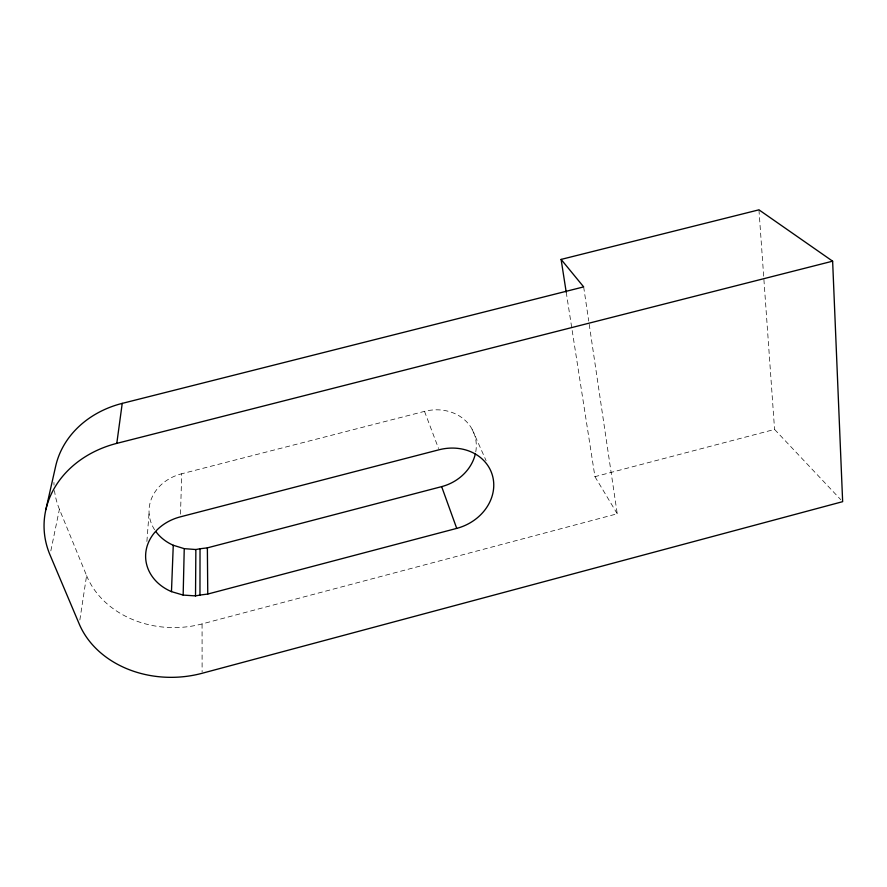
<?xml version="1.0" encoding="UTF-8"?>
<svg xmlns="http://www.w3.org/2000/svg" width="887" height="887" viewBox="0 0 887 887"><rect width="100%" height="100%" fill="white"/><g stroke="black" fill="none" stroke-linecap="round" stroke-linejoin="round"><path stroke-width="0.67" stroke-dasharray="4.43 3.33" d="M180.505 514.138L181.713 473.769L424.507 411.368A43.929 38.518 -20.3 0 1 475.632 452.57M146.898 541.491L149.06 512.786M79.852 619.98L86.593 575.619L59.407 509.249A96.506 82.613 2 0 1 54.484 490.611M50.836 550.86L59.407 509.249M86.593 575.619A93.146 77.868 -1.6 0 0 202.07 623.927L617.241 513.784L588.924 322.424M566.216 292.211L594.944 476.663L774.573 429.43L840.754 499.658M594.944 476.663L617.241 513.784M472.106 429.241L486.087 460.641M424.507 411.368L438.555 448.5M583.668 286.889L588.724 321.061M758.95 209.831L774.573 429.43M202.07 623.927L202.114 671.914M154.593 529.739A45.414 38.718 -1.7 0 1 181.713 473.769M54.018 485.178A96.506 82.613 2 0 1 53.941 482.439"/><path stroke-width="1.33" d="M199.963 595.066L207.758 594.057L456.727 528.386A46.734 40.192 -20.3 0 0 492.906 477.306A46.734 40.192 -20.3 0 0 439.043 449.776L180.427 516.833A48.375 40.447 -2.9 0 0 145.856 552.157A48.375 40.447 -2.9 0 0 171.468 591.629L183.154 595.077L195.517 595.898L199.963 595.066L200.03 548.765L207.37 547.856L441.648 486.63A43.929 38.518 -20.3 0 0 475.354 453.845M195.517 595.898L195.861 549.53L200.03 548.765M183.154 595.077L184.241 548.654L173.264 545.261A45.414 38.718 -1.7 0 1 156.101 531.901M171.468 591.629L173.264 545.261M116.796 443.367L122.229 403.385L583.668 286.889L561.105 259.414L758.95 209.831L832.627 261.177L842.65 501.665L202.114 673.277A99.156 81.205 -2.7 0 1 79.231 624.004L50.005 554.885A102.925 86.516 0.6 0 1 116.796 443.367L832.627 261.177M45.88 509.593L55.715 465.997A96.506 82.613 2 0 1 122.229 403.385M184.241 548.654L195.861 549.53M441.648 486.63L456.727 528.386M561.105 259.414L566.216 292.211M207.37 547.856L207.758 594.057"/></g></svg>
